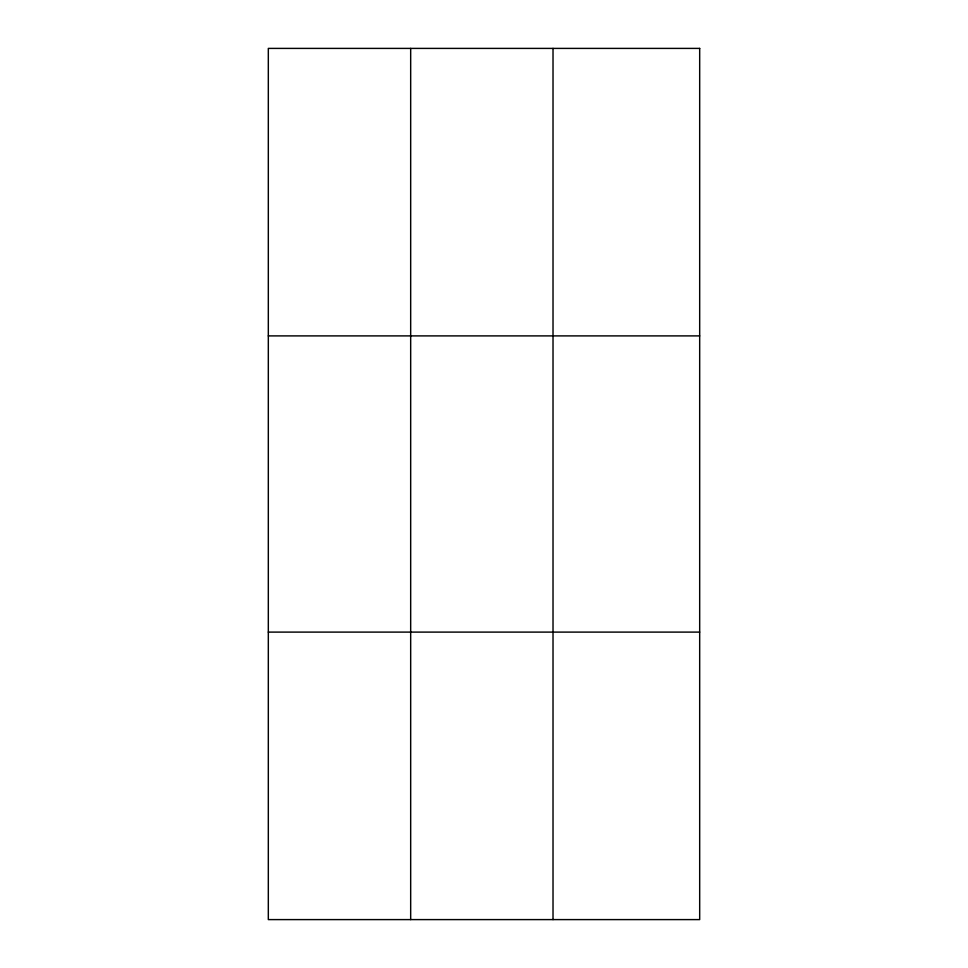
<?xml version="1.0" encoding="UTF-8"?>
<svg xmlns="http://www.w3.org/2000/svg" width="968" height="968" viewBox="0 0 968 968"><rect width="100%" height="100%" fill="white"/><g stroke="black" fill="none" stroke-linecap="round" stroke-linejoin="round"><path stroke-width="1.45" d="M410.674 919.6L410.674 48.4M553.018 919.6L553.018 48.4M268.317 335.896L699.683 335.896M268.317 632.104L699.683 632.104M699.683 48.4L699.683 919.6L268.317 919.6L268.317 48.4L699.683 48.4"/></g></svg>
